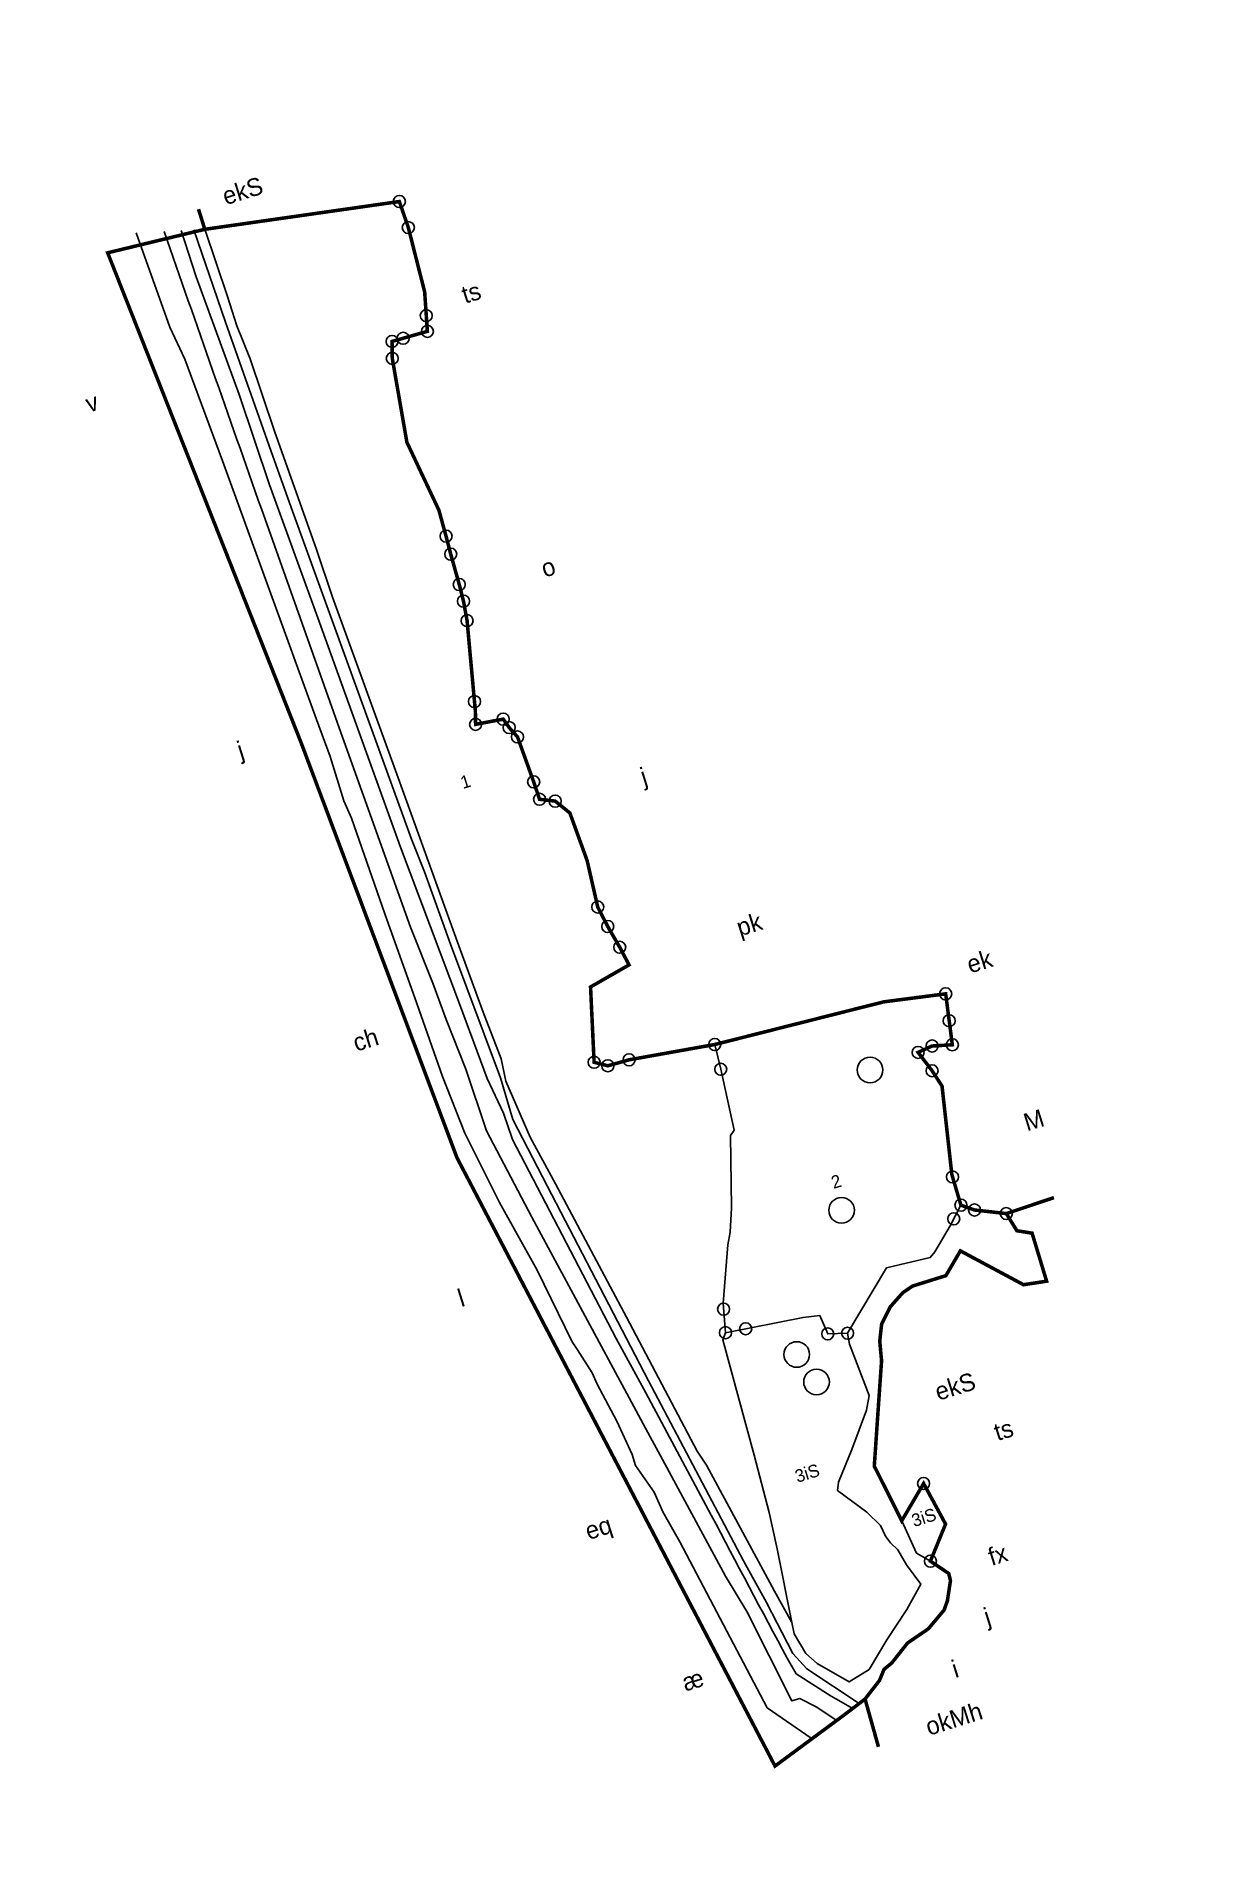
# Model space of a CAD drawing. Header units: metres. Extents: x 353820 to 354512, y 1749448 to 1750524.
import ezdxf

# ---------------------------------------------------------------- set-up
doc = ezdxf.new("R2010")
doc.units = ezdxf.units.M
doc.header["$MEASUREMENT"] = 0
doc.linetypes.add('DASHDOT', pattern=[1, 0.5, -0.25, 0, -0.25])
doc.linetypes.add('DIVIDE', pattern=[1.25, 0.5, -0.25, 0, -0.25, 0, -0.25])
for name, color, linetype in [('LINE_WATER', 4, 'Continuous'), ('POLY_PARCEL', 6, 'Continuous'), ('POLY_WATER', 4, 'Continuous'), ('SYM_STONE', 1, 'Continuous'), ('SYM_WELL', 1, 'Continuous'), ('TEXT_MAPOUT', 7, 'Continuous'), ('TEXT_PARCEL', 7, 'Continuous'), ('V_BOUND_LINE', 7, 'Continuous'), ('V_BOUND_STREAM_LINE', 7, 'DASHDOT'), ('V_DIVIDE_LINE', 7, 'DIVIDE')]:
    doc.layers.add(name, color=color, linetype=linetype)
doc.styles.add('TEXT_MAP', font='')
doc.styles.get('TEXT_MAP').set_extended_font_data('Kruti Dev 050')

# ---------------------------------------------------------------- blocks, each defined once
blk = doc.blocks.new('STONE')
blk.add_circle((0, 0), 0.851)
blk = doc.blocks.new('PAKKAWELL')
blk.add_circle((0, 0), 1.81)
blk = doc.blocks.new('GDGS')
at = {"layer": 'LINE_WATER'}
for points in [[(1635.62, 7891.58), (1636.17, 7877.42), (1636.81, 7872.49), (1637.64, 7857.18), (1639.39, 7818.37), (1639.66, 7812.8), (1639.66, 7806.23), (1639.94, 7803.58), (1640.39, 7789.24), (1640.94, 7775.82), (1641.31, 7764.88), (1641.95, 7756.3), (1643.69, 7745.52), (1645.89, 7734.77), (1647.63, 7723.63), (1648, 7722.35), (1649, 7718.61), (1649.2, 7716.89), (1650.29, 7711.04), (1650.93, 7705.93), (1650.93, 7704.28), (1652.3, 7699.9), (1652.67, 7696.89), (1653.68, 7692.14), (1658.48, 7666.04), (1663.15, 7660.13), (1663.15, 7660.13), (1663.15, 7660.13)], [(1671.05, 7662.77), (1665.46, 7669.67), (1664.23, 7672.28), (1662.84, 7680.28), (1661.46, 7686.9), (1656.26, 7715.14), (1650.84, 7745.61), (1649, 7756.13), (1649.09, 7762.26), (1647.97, 7782.4), (1647.51, 7793.26), (1647.15, 7798.2), (1644.95, 7847.45), (1644.58, 7856.4), (1643.86, 7875.75), (1643.48, 7889.55)], [(1686.67, 7678.95), (1685.14, 7680.61), (1684.51, 7685.61)]]:
    blk.add_lwpolyline(points, dxfattribs=at)
for points in [[(1667.35, 7661.42), (1665.1, 7664.13), (1663.27, 7665.95), (1662.08, 7665.95), (1659.8, 7679.92), (1658.42, 7685.59), (1654.67, 7704.64), (1654.12, 7707.56), (1647.43, 7742.16), (1644.96, 7755.73), (1644.78, 7764.87), (1644.23, 7772.42), (1643.95, 7777.9), (1643.31, 7786.39), (1642.12, 7815.57), (1640.84, 7849.08, -0.001179), (1639.43, 7890.6)], [(1641.74, 7890), (1641.85, 7883.11), (1642.67, 7865.42), (1642.94, 7851.99), (1643.86, 7832.01), (1645.32, 7797.6), (1646.69, 7773.96), (1647.24, 7762.72), (1647.98, 7757.36), (1648.07, 7753.43), (1653.66, 7722.23), (1655.4, 7713.64), (1659.06, 7694.4, 0.002197), (1663.27, 7671.89), (1663.82, 7669.42), (1667.57, 7664.95), (1669.99, 7662.38)]]:
    blk.add_lwpolyline(points, format="xyb", dxfattribs=at)
at = {"layer": 'POLY_PARCEL'}
for points in [[(1679.38, 7757.72), (1679.14, 7754.13), (1678.4, 7745.35), (1677.65, 7744.79), (1674.75, 7734.99), (1673.53, 7731.75), (1672.69, 7730.17), (1669.6, 7722.51), (1668.67, 7718.41)], [(1668.67, 7718.41), (1668.01, 7717.54), (1667.36, 7700.7), (1666.99, 7692.3), (1666.52, 7687.07), (1665.4, 7676.53)], [(1668.67, 7718.41), (1679.79, 7717.19), (1682.13, 7716.73), (1682.41, 7713.93), (1685.12, 7713.18)]]:
    blk.add_lwpolyline(points, dxfattribs=at)
at = {"layer": 'POLY_WATER'}
blk.add_lwpolyline([(1705.8, 7725.67), (1703.48, 7723.35), (1700.3, 7720.46), (1699.46, 7719.9), (1693.15, 7720.37), (1685.12, 7713.18), (1684.91, 7711.64), (1685.41, 7703.86), (1684.42, 7702.03), (1680.77, 7697.31), (1677.61, 7693.46), (1677.12, 7692.38), (1680.18, 7688.25), (1681.46, 7685.88), (1681.66, 7684.21), (1682.05, 7683.13), (1682.74, 7681.85), (1683.28, 7679.48), (1684.4, 7676.24), (1681.44, 7673.43), (1677.5, 7670.19), (1673.84, 7666.95), (1670.6, 7666.11), (1667.08, 7669.91), (1665.95, 7671.74), (1665.23, 7674.91), (1665.4, 7676.53), (1664.38, 7681.48), (1660.53, 7701.33), (1659.83, 7703.61), (1655.97, 7724.66), (1652.04, 7745.65), (1650.57, 7753.04), (1649.65, 7761.57), (1649.96, 7764.8), (1649.49, 7771.84), (1649.03, 7781.82), (1647.95, 7807.04), (1646.71, 7834.18), (1646.56, 7841.25), (1645.86, 7859), (1645.63, 7869.77), (1645.25, 7874.77), (1645.22, 7879.13), (1645, 7889.16)], dxfattribs=at)
at = {"layer": 'V_BOUND_LINE'}
blk.add_lwpolyline([(1668.74, 7661.92, 0.5, 0.5, 0), (1672.04, 7663.12, 0.5, 0.5, 0), (1674.75, 7665, 0.5, 0.5, 0), (1675.86, 7666.32, 0.5, 0.5, 0), (1677.19, 7666.87, 0.5, 0.5, 0), (1680.13, 7668.88, 0.5, 0.5, 0), (1683.54, 7669.92, 0.5, 0.5, 0), (1686.46, 7671.79, 0.5, 0.5, 0), (1687.29, 7672.9, 0.5, 0.5, 0), (1688.55, 7675.47, 0.5, 0.5, 0), (1688.62, 7676.52, 0.5, 0.5, 0), (1686.67, 7678.95, 0.5, 0.5, 0), (1690.28, 7683.32, 0.5, 0.5, 0), (1689.03, 7689.71, 0.5, 0.5, 0), (1684.51, 7685.61, 0.5, 0.5, 0), (1683.11, 7694.13, 0.5, 0.5, 0), (1683.11, 7694.13, 0.5, 0.5, 0), (1686.03, 7701.63, 0.5, 0.5, 0), (1686.03, 7701.63, 0.5, 0.5, 0), (1686.03, 7701.63, 0.5, 0.5, 0), (1688.53, 7708.02, 0.5, 0.5, 0), (1689.12, 7710.76, 0.5, 0.5, 0), (1690.1, 7712.99, 0.5, 0.5, 0), (1691.97, 7714.93, 0.5, 0.5, 0), (1694.27, 7716.32, 0.5, 0.5, 0), (1695.87, 7716.8, 0.5, 0.5, 0), (1700.8, 7716.8, 0.5, 0.5, 0), (1703.8, 7719.53, 0.5, 0.5, 0), (1703.8, 7719.53, 0.5, 0.5, 0), (1703.8, 7719.53, 0.5, 0.5, 0), (1710.89, 7712.3, 0.5, 0.5, 0), (1710.89, 7712.3, 0.5, 0.5, 0), (1710.89, 7712.3, 0.5, 0.5, 0), (1710.89, 7712.3, 0.5, 0.5, 0), (1714.15, 7711.8, 0.5, 0.5, 0), (1714.22, 7718.89, 0.5, 0.5, 0), (1712.27, 7719.86, 0.5, 0.5, 0), (1711.57, 7722.62, 0.5, 0.5, 0), (1707.44, 7724.44, 0.5, 0.5, 0), (1705.8, 7725.67, 0.5, 0.5, 0), (1705.87, 7730.19, 0.5, 0.5, 0), (1708.28, 7742.52, 0.5, 0.5, 0), (1708.28, 7742.52, 0.5, 0.5, 0), (1707.58, 7745.02, 0.5, 0.5, 0), (1706.47, 7748.08, 0.5, 0.5, 0), (1708.63, 7748.35, 0.5, 0.5, 0), (1711.41, 7747.66, 0.5, 0.5, 0), (1712.66, 7754.81, 0.5, 0.5, 0), (1712.66, 7754.81, 0.5, 0.5, 0), (1703.97, 7756.34, 0.5, 0.5, 0), (1679.38, 7757.72, 0.5, 0.5, 0), (1679.38, 7757.72, 0.5, 0.5, 0), (1667.18, 7759.27, 0.5, 0.5, 0), (1664.07, 7759.36, 0.5, 0.5, 0), (1662.36, 7760.41, 0.5, 0.5, 0), (1665.06, 7770.72, 0.5, 0.5, 0), (1665.06, 7770.72, 0.5, 0.5, 0), (1665.06, 7770.72, 0.5, 0.5, 0), (1671.18, 7772.07, 0.5, 0.5, 0), (1670.67, 7774.84, 0.5, 0.5, 0), (1669.93, 7778.14, 0.5, 0.5, 0), (1669.4, 7781.2, 0.5, 0.5, 0), (1669.4, 7781.2, 0.5, 0.5, 0), (1669.93, 7787.89, 0.5, 0.5, 0), (1669.61, 7795.06, 0.5, 0.5, 0), (1668.13, 7797.27, 0.5, 0.5, 0), (1666.1, 7798.18, 0.5, 0.5, 0), (1666.04, 7800.78, 0.5, 0.5, 0), (1665.76, 7807.51, 0.5, 0.5, 0), (1665.03, 7809.13, 0.5, 0.5, 0), (1664.58, 7810.52, 0.5, 0.5, 0), (1660.64, 7810.98, 0.5, 0.5, 0), (1661.17, 7812.81, 0.5, 0.5, 0), (1663.86, 7825.32, 0.5, 0.5, 0), (1664.2, 7828.1, 0.5, 0.5, 0), (1664.2, 7828.1, 0.5, 0.5, 0), (1664.33, 7830.53, 0.5, 0.5, 0), (1664.46, 7834.98, 0.5, 0.5, 0), (1664.59, 7837.61, 0.5, 0.5, 0), (1664.72, 7841.41, 0.5, 0.5, 0), (1663.27, 7851.92, 0.5, 0.5, 0), (1663.27, 7851.92, 0.5, 0.5, 0), (1663.27, 7851.92, 0.5, 0.5, 0), (1663.27, 7851.92, 0.5, 0.5, 0), (1664.84, 7863.85, 0.5, 0.5, 0), (1665.52, 7866.14, 0.5, 0.5, 0), (1670.71, 7866.01, 0.5, 0.5, 0), (1672.01, 7871.44, 0.5, 0.5, 0), (1672.52, 7880.81, 0.5, 0.5, 0), (1672.52, 7880.81, 0.5, 0.5, 0), (1672.41, 7884.7, 0.5, 0.5, 0), (1672.41, 7884.7, 0.5, 0.5, 0), (1645, 7889.16, 0.5, 0.5, 0), (1645, 7889.16, 0.5, 0.5, 0), (1645, 7889.16, 0, 0, 0)], format="xyseb", dxfattribs=at)
at = {"layer": 'V_BOUND_STREAM_LINE', "const_width": 0.5}
blk.add_lwpolyline([(1645, 7889.16), (1630.91, 7890.09), (1636.33, 7815.88), (1639.84, 7753.33), (1657.07, 7657.88), (1668.74, 7661.92)], dxfattribs=at)
at = {"layer": 'V_DIVIDE_LINE', "ltscale": 10, "const_width": 0.5}
for points in [[(1645, 7889.16), (1645, 7892.14)], [(1711.57, 7722.62), (1718.66, 7722.76)], [(1672.04, 7663.12), (1671.83, 7656.11)]]:
    blk.add_lwpolyline(points, dxfattribs=at)
at = {"layer": 'SYM_STONE'}
for p in [(1672.41, 7884.7), (1672.52, 7880.81), (1671.23, 7868.17), (1665.52, 7866.14), (1667.15, 7866.1), (1670.71, 7866.01), (1664.84, 7863.85), (1664.59, 7837.61), (1664.46, 7834.98), (1664.33, 7830.53), (1664.2, 7828.1), (1663.86, 7825.32), (1661.45, 7814.1), (1660.64, 7810.98), (1664.58, 7810.52), (1665.03, 7809.13), (1665.76, 7807.51), (1666.04, 7800.78), (1666.1, 7798.18), (1668.13, 7797.27), (1669.4, 7781.2), (1669.93, 7778.14), (1670.67, 7774.84), (1662.36, 7760.41), (1664.07, 7759.36), (1667.18, 7759.27), (1679.38, 7757.72), (1712.66, 7754.81), (1679.14, 7754.13), (1712, 7751.04), (1706.47, 7748.08), (1708.63, 7748.35), (1711.41, 7747.66), (1707.58, 7745.02), (1705.86, 7729.83), (1704.25, 7724.13), (1705.8, 7725.67), (1707.44, 7724.44), (1669.41, 7721.66), (1711.57, 7722.62), (1668.67, 7718.41), (1671.56, 7718.09), (1682.41, 7713.93), (1685.12, 7713.18), (1689.03, 7689.71), (1686.67, 7678.95)]:
    blk.add_blockref('STONE', p, dxfattribs=at)
at = {"layer": 'SYM_WELL'}
for p in [(1699.25, 7747.73), (1689.49, 7730.01), (1677.36, 7712.46), (1678.87, 7707.92)]:
    blk.add_blockref('PAKKAWELL', p, dxfattribs=at)
at = {"layer": 'TEXT_MAPOUT', "style": 'TEXT_MAP'}
for s, p in [('ekS', (1648.84, 7891.51)), ('v', (1621.63, 7869.31)), ('ts', (1676.96, 7868.13)), ('o', (1676.13, 7827.85)), ('j', (1627.47, 7816.2)), ('j', (1680.74, 7795.64)), ('ch', (1630.74, 7771.86)), ('pk', (1687.33, 7771.21)), ('ek', (1716.82, 7756.5)), ('l', (1634.11, 7733)), ('M', (1717.83, 7732.82)), ('ekS', (1694.5, 7700.23)), ('eq', (1641.45, 7696.21)), ('ts', (1700.77, 7692.31)), ('fx', (1694.72, 7675.72)), ('æ', (1648.13, 7671.7)), ('j', (1691.62, 7667.84)), ('i', (1685.08, 7662.13)), ('okMh', (1679.11, 7655.46))]:
    blk.add_text(s, height=2.5, dxfattribs=at).set_placement(p)
at = {"layer": 'TEXT_PARCEL', "style": 'TEXT_MAP'}
for s, p in [('1', (1656.19, 7802.79)), ('2', (1689.31, 7733.22)), ('3iS', (1672.03, 7695.12)), ('3iS', (1685.89, 7684.23))]:
    blk.add_text(s, height=1.8, dxfattribs=at).set_placement(p)

msp = doc.modelspace()

# ---------------------------------------------------------------- block references
at = {"xscale": 4.18279606664488, "yscale": 4.18279606664488, "zscale": 4.18279606664488, "rotation": 17.37252069019192}
msp.add_blockref('GDGS', (357205.1, 1716862.3), dxfattribs=at)

doc.saveas('drawing.dxf')
